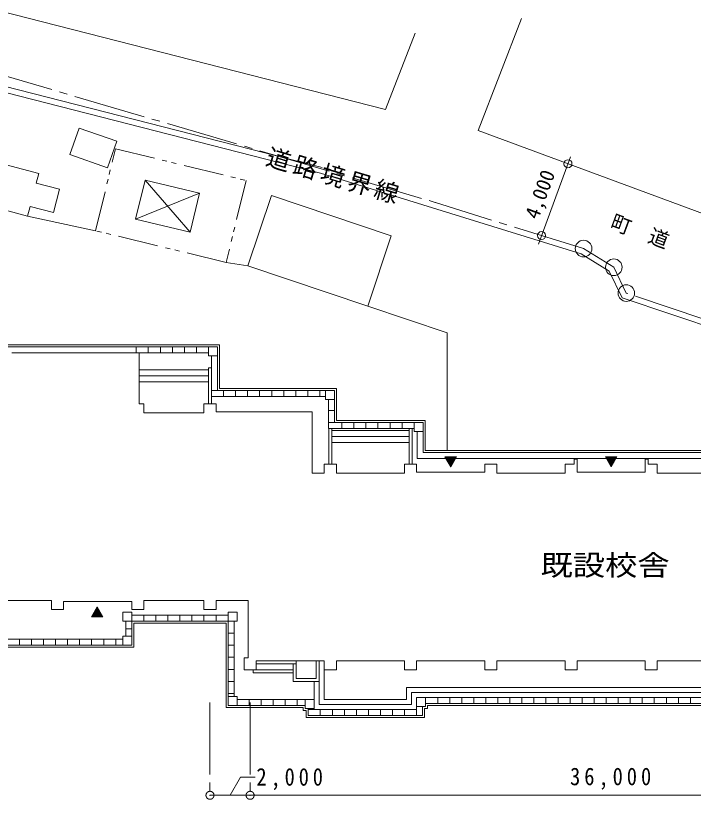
# Model space of a CAD drawing. Units: millimetres at full size, sheet at 1:400; details may follow other scales. Extents: x -8133240 to 7733239, y -5729188 to 5289189.
# Drawn here: x -22811 to 10972, y 24315 to 63359 of the extents above; entities that cross this region are included whole.
import ezdxf
from ezdxf.enums import TextEntityAlignment as Align

# ---------------------------------------------------------------- set-up
doc = ezdxf.new("R2010")
doc.units = ezdxf.units.MM
doc.header["$LTSCALE"] = 400
doc.header["$PDMODE"] = 32
doc.header["$PDSIZE"] = 400
doc.linetypes.add('CHAIN2', pattern=[12, 9, -1, 1, -1])
doc.linetypes.add('DOUBLE_CHAIN1', pattern=[8.8, 5, -1, 0.6, -0.6, 0.6, -1])
for name, color, linetype, lineweight in [('0-1_DEFPOINTS', 4, 'CHAIN2', 5), ('0-2_KIJUN', 4, 'Continuous', 5), ('0-3_KUTAI', 4, 'Continuous', 5), ('0-7_KIGU', 6, 'Continuous', 13), ('0-B_DOURYOKU', 4, 'Continuous', 5), ('0-E_HAISEN', 4, 'Continuous', 5), ('0-F_HIKI', 4, 'CHAIN2', 5), ('2-0', 4, 'Continuous', 5), ('2-E', 3, 'Continuous', 5)]:
    doc.layers.add(name, color=color, linetype=linetype, lineweight=lineweight)
doc.styles.add('ＭＳ ゴシック', font='')
doc.styles.get('ＭＳ ゴシック').set_extended_font_data('MS Gothic')

msp = doc.modelspace()

# ---------------------------------------------------------------- linework, layer by layer
at = {"layer": '0-1_DEFPOINTS'}
for p, q in [((-13123.5, 29145.6), (-13123.5, 24515)), ((-11123.5, 29145.6), (-11123.5, 24515))]:
    msp.add_line(p, q, dxfattribs=at)
at = {"layer": '0-1_DEFPOINTS', "linetype": 'Continuous'}
for points in [[(-12123.5, 24515), (-11599.7, 25422.3), (-10871.5, 25422.3)], [(24876.5, 24515), (-11123.5, 24515), (-13123.5, 24515)]]:
    msp.add_lwpolyline(points, dxfattribs=at)
at = {"layer": '0-1_DEFPOINTS'}
for p in [(-13123.5, 24515), (-11123.5, 24515)]:
    msp.add_point(p, dxfattribs=at)
at = {"layer": '0-2_KIJUN'}
for p, q in [((-12823.5, 43615.6), (-12823.5, 44015.7)), ((-8023.5, 43615.6), (-12823.5, 43615.6))]:
    msp.add_line(p, q, dxfattribs=at)
for points in [[(-12823.5, 44015.7), (-13423.5, 44015.7), (-13423.5, 43565.6), (-16423.5, 43565.6), (-16423.5, 44015.7), (-16648.5, 44015.7), (-16648.5, 46565.6), (-22998.5, 46565.6)], [(1176.5, 41015.7), (576.5, 41015.7), (576.5, 40615.7), (-2823.5, 40615.7), (-2823.5, 41015.7), (-3423.5, 41015.7), (-3423.5, 40565.7), (-6823.5, 40565.7), (-6823.5, 41015.7), (-7423.5, 41015.7), (-7423.5, 40565.7), (-8023.5, 40565.7), (-8023.5, 43615.6)], [(9176.5, 41015.7), (8726.5, 41015.7), (8726.5, 41265.7), (8576.5, 41265.7), (8576.5, 40615.7), (5176.5, 40615.7), (5176.5, 41265.7), (5026.5, 41265.7), (5026.5, 41015.7), (4576.5, 41015.7), (4576.5, 40565.7), (1176.5, 40565.7), (1176.5, 41015.7)], [(21176.5, 40565.7), (21176.5, 41015.7), (20576.5, 41015.7), (20576.5, 40565.7), (17176.5, 40565.7), (17176.5, 41015.7), (16576.5, 41015.7), (16576.5, 40565.7), (13176.5, 40565.7), (13176.5, 41015.7), (12576.5, 41015.7), (12576.5, 40565.7), (9176.5, 40565.7), (9176.5, 41015.7)], [(-24423.5, 34215.7), (-21023.5, 34215.7), (-21023.5, 33765.7), (-20423.5, 33765.7), (-20423.5, 34165.7), (-17023.5, 34165.7), (-17023.5, 33765.7), (-16423.5, 33765.7), (-16423.5, 34215.7), (-13423.5, 34215.7), (-13423.5, 33765.7), (-12823.5, 33765.7)], [(-12823.5, 33765.7), (-12823.5, 34215.7), (-11213.5, 34215.7), (-11213.5, 31365.6)], [(-11213.5, 31365.6), (-11423.5, 31365.6), (-11423.5, 30765.7), (-10823.5, 30765.7), (-10823.5, 31215.7), (-7423.5, 31215.7), (-7423.5, 30765.6), (-6823.5, 30765.6), (-6823.5, 31215.7), (-3423.5, 31215.7), (-3423.5, 30765.6), (-2823.5, 30765.6), (-2823.5, 31215.7), (576.5, 31215.7), (576.5, 30765.6), (1176.5, 30765.6), (1176.5, 31215.7), (4576.5, 31215.7), (4576.5, 30765.6), (5176.5, 30765.6), (5176.5, 31215.7), (8576.5, 31215.7), (8576.5, 30765.6), (9176.5, 30765.6), (9176.5, 31215.7), (12576.5, 31215.7)]]:
    msp.add_lwpolyline(points, dxfattribs=at)
at = {"layer": '0-3_KUTAI'}
for p, q in [((-23548.5, 46965.7), (-12648.5, 46965.7)), ((-23448.5, 46865.6), (-12748.5, 46865.6)), ((-16798.5, 46865.6), (-16798.5, 46565.6)), ((-16198.5, 46865.6), (-16198.5, 46565.6)), ((-15598.5, 46865.6), (-15598.5, 46565.6)), ((-14998.5, 46865.6), (-14998.5, 46565.6)), ((-14398.5, 46865.6), (-14398.5, 46565.6)), ((-13798.5, 46865.6), (-13798.5, 46565.6)), ((-16648.5, 46565.6), (-13198.5, 46565.6)), ((-13048.5, 45815.6), (-13048.5, 46415.7)), ((-16648.5, 45715.7), (-13198.5, 45715.7)), ((-13198.5, 45815.6), (-13198.5, 44015.7)), ((-16648.5, 45415.6), (-13198.5, 45415.6)), ((-16648.5, 45115.6), (-13198.5, 45115.6)), ((-12748.5, 44690.7), (-13048.5, 44690.7)), ((-12448.5, 44690.7), (-12448.5, 44390.7)), ((-11848.5, 44690.7), (-11848.5, 44390.7)), ((-11248.5, 44690.7), (-11248.5, 44390.7)), ((-10648.5, 44690.7), (-10648.5, 44390.7)), ((-10048.5, 44690.7), (-10048.5, 44390.7)), ((-9448.5, 44690.7), (-9448.5, 44390.7)), ((-8848.5, 44690.7), (-8848.5, 44390.7)), ((-8248.5, 44690.7), (-8248.5, 44390.7)), ((-7648.5, 44690.7), (-7648.5, 44390.7)), ((-6923.5, 44690.7), (-6923.5, 43090.7)), ((-6823.5, 44790.7), (-6823.5, 43190.7)), ((-13048.5, 44390.7), (-7373.5, 44390.7)), ((-7223.5, 44240.7), (-7223.5, 42790.6)), ((-6923.5, 43690.7), (-7223.5, 43690.7)), ((-6923.5, 43090.7), (-7223.5, 43090.7)), ((-6548.5, 43090.7), (-6548.5, 42790.6)), ((-5948.5, 43090.7), (-5948.5, 42790.6)), ((-5348.5, 43090.7), (-5348.5, 42790.6)), ((-4748.5, 43090.7), (-4748.5, 42790.6)), ((-4148.5, 43090.7), (-4148.5, 42790.6)), ((-3548.5, 43090.7), (-3548.5, 42790.6)), ((-7223.5, 42790.6), (-7198.5, 42790.6)), ((-7198.5, 42790.6), (-7198.5, 41015.7)), ((-7198.5, 42790.6), (-7048.5, 42790.6)), ((-7048.5, 42790.6), (-7048.5, 41015.7)), ((-7048.5, 42790.6), (-3198.5, 42790.6)), ((-7048.5, 42690.6), (-3198.5, 42690.6)), ((-3198.5, 42790.6), (-3198.5, 41015.7)), ((-3198.5, 42790.6), (-3048.5, 42790.6)), ((-3048.5, 42790.6), (-3048.5, 41015.7)), ((-3048.5, 42790.6), (-2948.5, 42790.6)), ((-2798.5, 42640.7), (-2798.5, 41290.6)), ((-7048.5, 42390.6), (-3198.5, 42390.6)), ((-7048.5, 42090.6), (-3198.5, 42090.6)), ((-2498.5, 41590.6), (27826.5, 41590.6)), ((-2398.5, 41690.7), (27726.5, 41690.7)), ((-2798.5, 41290.6), (27826.5, 41290.6)), ((-1123.5, 40876.4), (-1412.2, 41376.4)), ((-834.8, 41376.4), (-1412.2, 41376.4)), ((-1403.2, 41360.8), (-843.8, 41360.8)), ((-1391.6, 41340.8), (-855.3, 41340.8)), ((-1380.1, 41320.8), (-866.9, 41320.8)), ((-1368.6, 41300.8), (-878.4, 41300.8)), ((-1357, 41280.8), (-890, 41280.8)), ((-1345.5, 41260.8), (-901.5, 41260.8)), ((-1333.9, 41240.8), (-913.1, 41240.8)), ((-1322.4, 41220.8), (-924.6, 41220.8)), ((-1310.8, 41200.8), (-936.2, 41200.8)), ((-1299.3, 41180.8), (-947.7, 41180.8)), ((-1287.7, 41160.8), (-959.2, 41160.8)), ((-1276.2, 41140.8), (-970.8, 41140.8)), ((-1264.6, 41120.8), (-982.3, 41120.8)), ((-1253.1, 41100.8), (-993.9, 41100.8)), ((-1241.5, 41080.8), (-1005.4, 41080.8)), ((-1230, 41060.8), (-1017, 41060.8)), ((-1218.4, 41040.8), (-1028.5, 41040.8)), ((-1206.9, 41020.8), (-1040.1, 41020.8)), ((-1195.4, 41000.8), (-1051.6, 41000.8)), ((-1123.5, 40876.4), (-834.8, 41376.4)), ((6876.5, 40876.4), (6587.8, 41376.4)), ((7165.2, 41376.4), (6587.8, 41376.4)), ((6596.8, 41360.8), (7156.2, 41360.8)), ((6608.4, 41340.8), (7144.7, 41340.8)), ((6619.9, 41320.8), (7133.1, 41320.8)), ((6631.5, 41300.8), (7121.6, 41300.8)), ((6643, 41280.8), (7110, 41280.8)), ((6654.6, 41260.8), (7098.5, 41260.8)), ((6666.1, 41240.8), (7086.9, 41240.8)), ((6677.6, 41220.8), (7075.4, 41220.8)), ((6689.2, 41200.8), (7063.8, 41200.8)), ((6700.7, 41180.8), (7052.3, 41180.8)), ((6712.3, 41160.8), (7040.8, 41160.8)), ((6723.8, 41140.8), (7029.2, 41140.8)), ((6735.4, 41120.8), (7017.6, 41120.8)), ((6746.9, 41100.8), (7006.1, 41100.8)), ((6758.4, 41080.8), (6994.6, 41080.8)), ((6770, 41060.8), (6983, 41060.8)), ((6781.6, 41040.8), (6971.5, 41040.8)), ((6793.1, 41020.8), (6959.9, 41020.8)), ((6804.7, 41000.8), (6948.4, 41000.8)), ((6876.5, 40876.4), (7165.2, 41376.4)), ((-1183.8, 40980.8), (-1063.2, 40980.8)), ((-1172.3, 40960.8), (-1074.7, 40960.8)), ((-1160.7, 40940.8), (-1086.3, 40940.8)), ((-1149.2, 40920.8), (-1097.8, 40920.8)), ((-1137.6, 40900.8), (-1109.4, 40900.8)), ((-1126.1, 40880.9), (-1120.9, 40880.9)), ((6816.2, 40980.8), (6936.8, 40980.8)), ((6827.7, 40960.8), (6925.3, 40960.8)), ((6839.3, 40940.8), (6913.7, 40940.8)), ((6850.8, 40920.8), (6902.2, 40920.8)), ((6862.4, 40900.8), (6890.7, 40900.8)), ((6873.9, 40880.9), (6879.1, 40880.9)), ((-18748.5, 33904.9), (-19037.2, 33404.9)), ((-18561.2, 33580.5), (-18935.8, 33580.5)), ((-18572.7, 33600.5), (-18924.3, 33600.5)), ((-18584.3, 33620.5), (-18912.7, 33620.5)), ((-18595.8, 33640.5), (-18901.2, 33640.5)), ((-18607.4, 33660.5), (-18889.6, 33660.5)), ((-18618.9, 33680.5), (-18878.1, 33680.5)), ((-18630.5, 33700.5), (-18866.6, 33700.5)), ((-18642, 33720.5), (-18855, 33720.5)), ((-18653.5, 33740.5), (-18843.5, 33740.5)), ((-18665.1, 33760.5), (-18831.9, 33760.5)), ((-18676.6, 33780.5), (-18820.4, 33780.5)), ((-18688.2, 33800.5), (-18808.8, 33800.5)), ((-18699.7, 33820.5), (-18797.3, 33820.5)), ((-18711.3, 33840.5), (-18785.7, 33840.5)), ((-18722.8, 33860.5), (-18774.2, 33860.5)), ((-18734.4, 33880.5), (-18762.6, 33880.5)), ((-18745.9, 33900.5), (-18751.1, 33900.5)), ((-18748.5, 33904.9), (-18459.8, 33404.9)), ((-17473.5, 33190.6), (-17473.5, 33640.6)), ((-17023.5, 33640.6), (-17473.5, 33640.6)), ((-17023.5, 33640.6), (-17023.5, 31990.6)), ((-11773.5, 33190.6), (-11773.5, 33640.6)), ((-19037.2, 33404.9), (-18459.8, 33404.9)), ((-18468.8, 33420.5), (-19028.2, 33420.5)), ((-18480.3, 33440.5), (-19016.7, 33440.5)), ((-18491.9, 33460.5), (-19005.1, 33460.5)), ((-18503.4, 33480.5), (-18993.6, 33480.5)), ((-18515, 33500.5), (-18982, 33500.5)), ((-18526.5, 33520.5), (-18970.5, 33520.5)), ((-18538.1, 33540.5), (-18958.9, 33540.5)), ((-18549.6, 33560.5), (-18947.4, 33560.5)), ((-17023.5, 33190.6), (-17473.5, 33190.6)), ((-17323.5, 33190.6), (-17323.5, 32440.6)), ((-17023.5, 33490.6), (-12223.5, 33490.6)), ((-16423.5, 33490.6), (-16423.5, 33190.6)), ((-15823.5, 33490.6), (-15823.5, 33190.6)), ((-15223.5, 33490.6), (-15223.5, 33190.6)), ((-14623.5, 33490.6), (-14623.5, 33190.6)), ((-14023.5, 33490.6), (-14023.5, 33190.6)), ((-13423.5, 33490.6), (-13423.5, 33190.6)), ((-12823.5, 33490.6), (-12823.5, 33190.6)), ((-12223.5, 33190.6), (-11773.5, 33190.6)), ((-11923.5, 33190.6), (-11923.5, 29440.6)), ((-17323.5, 32815.6), (-17023.5, 32815.6)), ((-16923.5, 33090.6), (-16923.5, 31890.6)), ((-17473.5, 32440.6), (-17473.5, 31990.6)), ((-17473.5, 32440.6), (-17023.5, 32440.6)), ((-12223.5, 32590.6), (-11923.5, 32590.6)), ((-36423.5, 32290.7), (-17473.5, 32290.7)), ((-22623.5, 32290.7), (-22623.5, 31990.6)), ((-22023.5, 32290.7), (-22023.5, 31990.6)), ((-21423.5, 32290.7), (-21423.5, 31990.6)), ((-20823.5, 32290.7), (-20823.5, 31990.6)), ((-20223.5, 32290.7), (-20223.5, 31990.6)), ((-19623.5, 32290.7), (-19623.5, 31990.6)), ((-19023.5, 32290.7), (-19023.5, 31990.6)), ((-18423.5, 32290.7), (-18423.5, 31990.6)), ((-17823.5, 32290.7), (-17823.5, 31990.6)), ((-35873.5, 31890.6), (-16923.5, 31890.6)), ((-12223.5, 31990.6), (-11923.5, 31990.6)), ((-12223.5, 31390.7), (-11923.5, 31390.7)), ((-8823.5, 31065.6), (-10823.5, 31065.6)), ((-8973.5, 31065.6), (-8973.5, 30190.7)), ((-8823.5, 31215.7), (-8823.5, 30340.7)), ((-7823.5, 31215.7), (-7823.5, 30340.7)), ((-7673.5, 31215.7), (-7673.5, 29040.6)), ((-12223.5, 30790.6), (-11923.5, 30790.6)), ((-10973.5, 30765.7), (-10973.5, 30615.6)), ((-10973.5, 30615.6), (-8973.5, 30615.6)), ((-10823.5, 30765.7), (-8973.5, 30765.7)), ((-12223.5, 30190.7), (-11923.5, 30190.7)), ((-7673.5, 30190.7), (-8973.5, 30190.7)), ((-7823.5, 30340.7), (-8823.5, 30340.7)), ((-7923.5, 30190.7), (-7923.5, 28790.6)), ((-3323.5, 29890.6), (-3323.5, 29290.6)), ((-12223.5, 29590.7), (-11923.5, 29590.7)), ((-11773.5, 29440.6), (-12223.5, 29440.6)), ((-11773.5, 29440.6), (-11773.5, 28990.6)), ((-7923.5, 29290.6), (-11773.5, 29290.6)), ((-11173.5, 29290.6), (-11173.5, 28990.6)), ((-10573.5, 29290.6), (-10573.5, 28990.6)), ((-9973.5, 29290.6), (-9973.5, 28990.6)), ((-9373.5, 29290.6), (-9373.5, 28990.6)), ((-8773.5, 29290.6), (-8773.5, 28990.6)), ((-8373.5, 29290.6), (-8373.5, 28840.7)), ((-3073.5, 29640.7), (-3073.5, 29040.6)), ((-2823.5, 29390.7), (-2823.5, 28790.6)), ((-2823.5, 29390.7), (25276.5, 29390.7)), ((-2373.5, 29390.7), (-2373.5, 28940.6)), ((-1773.5, 29390.7), (-1773.5, 29090.7)), ((-1173.5, 29390.7), (-1173.5, 29090.7)), ((-573.5, 29390.7), (-573.5, 29090.7)), ((26.5, 29390.7), (26.5, 29090.7)), ((626.5, 29390.7), (626.5, 29090.7)), ((1226.5, 29390.7), (1226.5, 29090.7)), ((1826.5, 29390.7), (1826.5, 29090.7)), ((2426.5, 29390.7), (2426.5, 29090.7)), ((3026.5, 29390.7), (3026.5, 29090.7)), ((3626.5, 29390.7), (3626.5, 29090.7)), ((4226.5, 29390.7), (4226.5, 29090.7)), ((4826.5, 29390.7), (4826.5, 29090.7)), ((5426.5, 29390.7), (5426.5, 29090.7)), ((6026.5, 29390.7), (6026.5, 29090.7)), ((6626.5, 29390.7), (6626.5, 29090.7)), ((7226.5, 29390.7), (7226.5, 29090.7)), ((7826.5, 29390.7), (7826.5, 29090.7)), ((8426.5, 29390.7), (8426.5, 29090.7)), ((9026.5, 29390.7), (9026.5, 29090.7)), ((9626.5, 29390.7), (9626.5, 29090.7)), ((10226.5, 29390.7), (10226.5, 29090.7)), ((10826.5, 29390.7), (10826.5, 29090.7)), ((-8373.5, 28990.6), (-12223.5, 28990.6)), ((-7673.5, 29040.6), (-3073.5, 29040.6)), ((-2823.5, 28940.6), (-2373.5, 28940.6)), ((-2523.5, 28940.6), (-2523.5, 28490.6)), ((-2373.5, 29090.7), (25026.5, 29090.7)), ((-2273.5, 28990.6), (-2273.5, 28840.7)), ((-2273.5, 28990.6), (25026.5, 28990.6)), ((-8473.5, 28890.6), (-12323.5, 28890.6)), ((-8473.5, 28890.6), (-8473.5, 28740.6)), ((-8323.5, 28740.6), (-8473.5, 28740.6)), ((-7923.5, 28840.7), (-8373.5, 28840.7)), ((-8323.5, 28740.6), (-8323.5, 28390.6)), ((-8223.5, 28840.7), (-8223.5, 28490.6)), ((-7923.5, 28790.6), (-8223.5, 28790.6)), ((-7923.5, 28790.6), (-2823.5, 28790.6)), ((-7623.5, 28790.6), (-7623.5, 28490.6)), ((-7023.5, 28790.6), (-7023.5, 28490.6)), ((-6423.5, 28790.6), (-6423.5, 28490.6)), ((-5823.5, 28790.6), (-5823.5, 28490.6)), ((-5223.5, 28790.6), (-5223.5, 28490.6)), ((-4623.5, 28790.6), (-4623.5, 28490.6)), ((-4023.5, 28790.6), (-4023.5, 28490.6)), ((-3423.5, 28790.6), (-3423.5, 28490.6)), ((-2823.5, 28790.6), (-2823.5, 28490.6)), ((-2423.5, 28840.7), (-2273.5, 28840.7)), ((-2423.5, 28840.7), (-2423.5, 28390.6)), ((-8323.5, 28390.6), (-2423.5, 28390.6)), ((-8223.5, 28490.6), (-2523.5, 28490.6))]:
    msp.add_line(p, q, dxfattribs=at)
for points in [[(-13198.5, 46865.6), (-13198.5, 46415.7), (-12748.5, 46415.7)], [(-12748.5, 46865.6), (-12748.5, 44690.7), (-6923.5, 44690.7)], [(-12648.5, 46965.7), (-12648.5, 44790.7), (-6823.5, 44790.7)], [(-13198.5, 45815.6), (-13048.5, 45815.6), (-13048.5, 44015.7)], [(-7373.5, 44690.7), (-7373.5, 44240.7), (-6923.5, 44240.7)], [(-6923.5, 43090.7), (-2498.5, 43090.7), (-2498.5, 41590.6)], [(-6823.5, 43190.7), (-2398.5, 43190.7), (-2398.5, 41690.7)], [(-2948.5, 43090.7), (-2948.5, 42640.7), (-2498.5, 42640.7)], [(-12223.5, 33190.6), (-12223.5, 33640.6), (-11773.5, 33640.6)], [(-17023.5, 33190.6), (-12223.5, 33190.6), (-12223.5, 28990.6)], [(-16923.5, 33090.6), (-12323.5, 33090.6), (-12323.5, 28890.6)], [(-35973.5, 31890.6), (-35973.5, 31990.6), (-17023.5, 31990.6)], [(-7423.5, 30765.6), (-7423.5, 29290.6), (-3323.5, 29290.6)], [(-3323.5, 29890.6), (26176.5, 29890.6), (26176.5, 27790.6)], [(-3073.5, 29640.7), (25876.5, 29640.7), (25876.5, 27490.6)]]:
    msp.add_lwpolyline(points, dxfattribs=at)
at = {"layer": '0-B_DOURYOKU'}
msp.add_line((4853.6, 56331), (3249.2, 51980.8), dxfattribs=at)
for p in [(4723.1, 55977.2), (3405.5, 52404.8)]:
    msp.add_point(p, dxfattribs=at)
at = {"layer": '0-E_HAISEN'}
for p, q in [((-4378.1, 58686.6), (-28677.3, 64897.5)), ((-2899.5, 62479.3), (-4378.1, 58686.6)), ((-18225.8, 55779.8), (-17765.1, 57098)), ((-20108.9, 56437.9), (-18225.8, 55779.8)), ((-21783.7, 55012.2), (-21656.4, 55494.4)), ((-28002.7, 54899.3), (-22216.2, 53372.7)), ((-21783.7, 55012.2), (-20626.4, 54706.9)), ((-20931.7, 53549.6), (-20626.4, 54706.9)), ((-10061.5, 54396.4), (-11236.7, 50888)), ((-4087.7, 52395.4), (-10061.5, 54396.4))]:
    msp.add_line(p, q, dxfattribs=at)
for points in [[(67322, 40808.6), (38003.2, 45374.8), (24345.9, 46531.9), (14366.3, 47854.2), (12382.8, 47647.6), (7424, 49300.5), (6783.5, 50622.9), (5378.5, 51490.6), (-7617.6, 55519.7), (-32225.6, 61800.8), (-35862.1, 67234.8), (-37874.1, 71669.5), (-40304.3, 72317.6), (-43403.5, 72028.3), (-45469.7, 72482.8), (-54209.5, 72896.1), (-79478.7, 73887.8), (-85387.9, 75127.5)], [(-7539.1, 55797.8), (-32047, 62053.4), (-35608.8, 67375.7), (-37611, 71788.8)], [(2400.1, 63212), (243.8, 57629.4), (15559.8, 51980.3), (40538.4, 49732.7), (61421.5, 46897), (79809.9, 43292.1)], [(-20108.9, 56437.9), (-19648.3, 57756.1), (-17765.1, 57098)], [(-28002.7, 54899.3), (-27442.9, 57021), (-21656.4, 55494.4)], [(-22216.2, 53372.7), (-22089, 53854.9), (-20931.7, 53549.6)], [(-4087.7, 52395.4), (-5262.9, 48887), (-11236.7, 50888)]]:
    msp.add_lwpolyline(points, dxfattribs=at)
at = {"layer": '0-F_HIKI'}
for p, q in [((-24457.8, 60692.9), (-1897.1, 54052.9)), ((5499.1, 51755.7), (-1880, 54043.4)), ((11501.9, 48245.7), (7630.9, 49536))]:
    msp.add_line(p, q, dxfattribs=at)
at = {"layer": '0-F_HIKI', "linetype": 'DOUBLE_CHAIN1'}
for p, q in [((-18826.5, 52642.9), (-17837.6, 56724.8)), ((-17837.6, 56724.8), (-11326, 55147.3)), ((-11326, 55147.3), (-12314.8, 51065.3)), ((-12314.8, 51065.3), (-18826.5, 52642.9))]:
    msp.add_line(p, q, dxfattribs=at)
at = {"layer": '0-F_HIKI'}
msp.add_lwpolyline([(7630.9, 49536), (7006.8, 50824.5), (5499.1, 51755.7)], dxfattribs=at)
at = {"layer": '0-F_HIKI', "linetype": 'Continuous'}
for centre in [(5499.1, 51755.7), (7006.8, 50824.5), (7630.9, 49536)]:
    msp.add_circle(centre, 413.3, dxfattribs=at)
at = {"layer": '2-0'}
for p, q in [((-22216.2, 53372.7), (-18826.5, 52642.9)), ((-12314.8, 51065.3), (-11236.7, 50888)), ((-5262.9, 48887), (-1293.5, 47557.3)), ((-1293.5, 41690.7), (-1293.5, 47557.3))]:
    msp.add_line(p, q, dxfattribs=at)
at = {"layer": '2-E', "color": 4}
for p, q in [((-16831.3, 53227.5), (-16360.4, 55171.3)), ((-16831.3, 53227.5), (-13639.1, 54512)), ((-14110, 52568.3), (-16831.3, 53227.5))]:
    msp.add_line(p, q, dxfattribs=at)
msp.add_lwpolyline([(-14110, 52568.3), (-13639.1, 54512), (-16360.4, 55171.3)], close=True, dxfattribs=at)

# ---------------------------------------------------------------- texts
at = {"layer": '0-1_DEFPOINTS', "color": 3, "char_height": 879.8, "attachment_point": 7, "style": 'ＭＳ ゴシック'}
for s, insert in [('\\T1.38;\\W0.85;2,000', (-10809.1, 24768.9)), ('\\T1.39;\\W0.85;36,000', (4826.5, 24790))]:
    msp.add_mtext(s, dxfattribs=dict(at, insert=insert))
at = {"layer": '0-7_KIGU', "color": 2, "style": 'ＭＳ ゴシック', "width": 1.15}
msp.add_text('既設校舎', height=1026, dxfattribs=at).set_placement((3352.2, 35157.4), align=Align.BOTTOM_LEFT)
at = {"layer": '0-7_KIGU', "color": 3, "insert": (-10426.4, 55845.9), "char_height": 879.8, "attachment_point": 7, "rotation": 343.439, "style": 'ＭＳ ゴシック'}
msp.add_mtext('\\T1.17;道路境界線', dxfattribs=at)
at = {"layer": '0-B_DOURYOKU', "color": 7, "style": 'ＭＳ ゴシック'}
for s, rotation, p in [('4,000', 69.755, (3444.1, 53087.4)), ('町\u3000道', 339.755, (6704, 52584.9))]:
    msp.add_text(s, height=733.1, rotation=rotation, dxfattribs=at).set_placement(p, align=Align.BOTTOM_LEFT)

doc.saveas('drawing.dxf')
